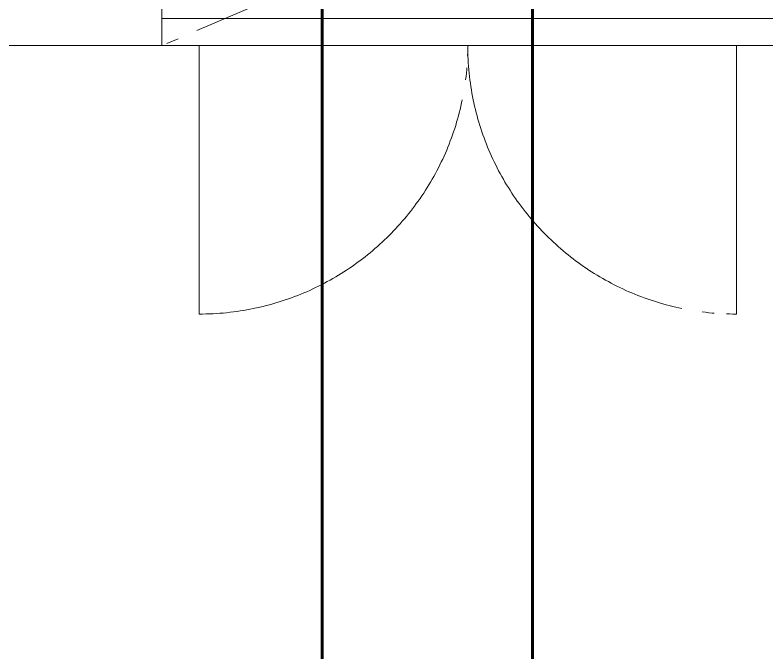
# Model space of a CAD drawing. Units: millimetres at full size. Extents: x -12803 to 120774, y -9413 to 101127.
# Drawn here: x 88754 to 89859, y 17953 to 18891 of the extents above; entities that cross this region are included whole.
import ezdxf

# ---------------------------------------------------------------- set-up
doc = ezdxf.new("R2010")
doc.units = ezdxf.units.MM
doc.header["$LTSCALE"] = 30
doc.linetypes.add('LONG_DOUBLE_CHAIN', pattern=[21.8, 18, -1, 0.6, -0.6, 0.6, -1])
doc.layers.add('0-0_NoName', color=7, linetype='Continuous')
for name, color, linetype, lineweight in [('0-5_AIHO47-厨房機器アウトライン', 7, 'Continuous', 15), ('0-6_AIHO30-厨房機器LL', 7, 'Continuous', 15), ('1-0_AIHO58-排水寸法・コメント', 1, 'Continuous', 60), ('3-3_AIHO30-厨房機器', 7, 'Continuous', 15), ('3-7_AIHO32-厨房機器補助線', 7, 'LONG_DOUBLE_CHAIN', 15), ('9-1_配管－汚水１：硬質塩ビ管（ＤＶ）', 2, 'Continuous', 30)]:
    doc.layers.add(name, color=color, linetype=linetype, lineweight=lineweight)

# ---------------------------------------------------------------- blocks, each defined once
blk = doc.blocks.new('グループ部品-696')
at = {"layer": '1-0_AIHO58-排水寸法・コメント'}
for p, q in [((89205.36, 16481.41), (89205.36, 26550.76)), ((89514.36, 14789.91), (89514.36, 26550.76))]:
    blk.add_line(p, q, dxfattribs=at)
blk = doc.blocks.new('グループ部品-697')
at = {"layer": '1-0_AIHO58-排水寸法・コメント'}
blk.add_blockref('グループ部品-696', (0, 0), dxfattribs=at)
blk = doc.blocks.new('グループ部品-732')
at = {"layer": '0-5_AIHO47-厨房機器アウトライン'}
blk.add_lwpolyline([(87169.36, 18846.41), (88969.36, 18846.41), (88969.36, 19596.41), (87169.36, 19596.41)], close=True, dxfattribs=at)
at = {"layer": '0-6_AIHO30-厨房機器LL'}
blk.add_line((88969.36, 18886.41), (90719.36, 18886.41), dxfattribs=at)
at = {"layer": '3-3_AIHO30-厨房機器'}
blk.add_line((88969.36, 18846.41), (90719.36, 18846.41), dxfattribs=at)
blk.add_lwpolyline([(87169.36, 18846.41), (88969.36, 18846.41), (88969.36, 19596.41), (87169.36, 19596.41)], close=True, dxfattribs=at)
blk.add_lwpolyline([(88969.36, 18846.41), (88969.36, 19596.41), (90719.36, 19596.41)], dxfattribs=at)
at = {"layer": '3-7_AIHO32-厨房機器補助線'}
for p, q in [((90719.36, 19596.41), (88969.36, 18846.41)), ((89024.36, 18451.41), (89024.36, 18846.41)), ((89814.36, 18451.41), (89814.36, 18846.41))]:
    blk.add_line(p, q, dxfattribs=at)
for centre, start, end in [((89024.36, 18846.41), 270, 0), ((89814.36, 18846.41), 180, 270)]:
    blk.add_arc(centre, 395, start, end, dxfattribs=at)
blk = doc.blocks.new('グループ部品-763')
at = {"layer": '0-5_AIHO47-厨房機器アウトライン'}
blk.add_lwpolyline([(87169.36, 18846.41), (88969.36, 18846.41), (88969.36, 19596.41), (87169.36, 19596.41)], close=True, dxfattribs=at)
at = {"layer": '0-6_AIHO30-厨房機器LL'}
blk.add_line((88969.36, 18886.41), (90719.36, 18886.41), dxfattribs=at)
at = {"layer": '3-3_AIHO30-厨房機器'}
blk.add_line((88969.36, 18846.41), (90719.36, 18846.41), dxfattribs=at)
blk.add_lwpolyline([(87169.36, 18846.41), (88969.36, 18846.41), (88969.36, 19596.41), (87169.36, 19596.41)], close=True, dxfattribs=at)
blk.add_lwpolyline([(88969.36, 18846.41), (88969.36, 19596.41), (90719.36, 19596.41)], dxfattribs=at)
at = {"layer": '3-7_AIHO32-厨房機器補助線'}
for p, q in [((90719.36, 19596.41), (88969.36, 18846.41)), ((89024.36, 18451.41), (89024.36, 18846.41)), ((89814.36, 18451.41), (89814.36, 18846.41))]:
    blk.add_line(p, q, dxfattribs=at)
for centre, start, end in [((89024.36, 18846.41), 270, 0), ((89814.36, 18846.41), 180, 270)]:
    blk.add_arc(centre, 395, start, end, dxfattribs=at)

msp = doc.modelspace()

# ---------------------------------------------------------------- block references
at = {"layer": '0-0_NoName'}
for name in ['グループ部品-732', 'グループ部品-763']:
    msp.add_blockref(name, (0, 0), dxfattribs=at)
at = {"layer": '9-1_配管－汚水１：硬質塩ビ管（ＤＶ）'}
msp.add_blockref('グループ部品-697', (0, 0), dxfattribs=at)

doc.saveas('drawing.dxf')
